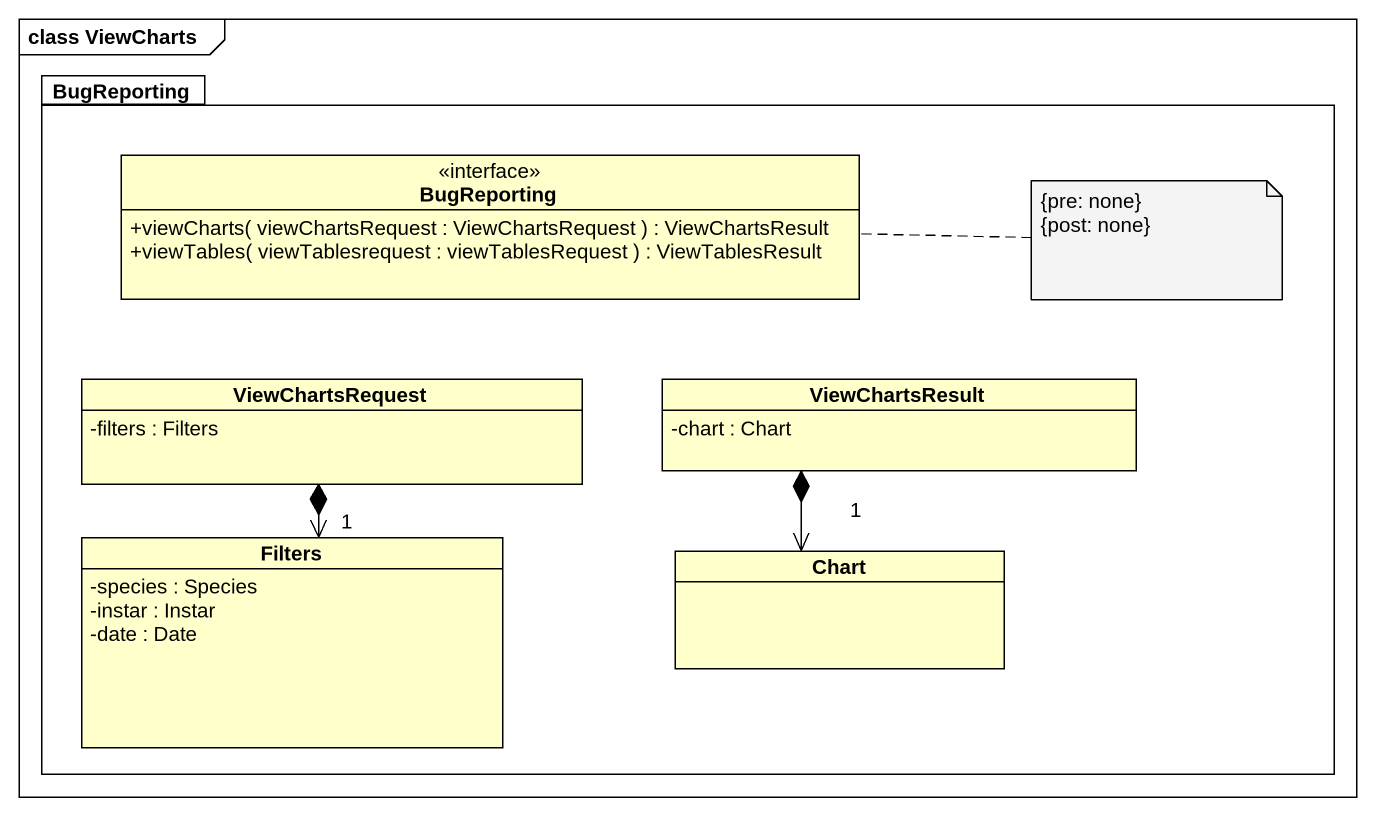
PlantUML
@startuml
mainframe class ViewCharts
hide circle
hide empty members
skinparam classAttributeIconSize 0
package BugReporting {
  interface "BugReporting" as BugReporting_2 {
    +viewCharts( viewChartsRequest : ViewChartsRequest ) : ViewChartsResult
    +viewTables( viewTablesrequest : viewTablesRequest ) : ViewTablesResult
  }
  class ViewChartsRequest {
    -filters : Filters
  }
  class ViewChartsResult {
    -chart : Chart
  }
  class Filters {
    -species : Species
    -instar : Instar
    -date : Date
  }
  class Chart
}
ViewChartsRequest *--> "1" Filters
ViewChartsResult *--> "1" Chart
note right of BugReporting_2
  {pre: none}
  {post: none}
end note
@enduml
